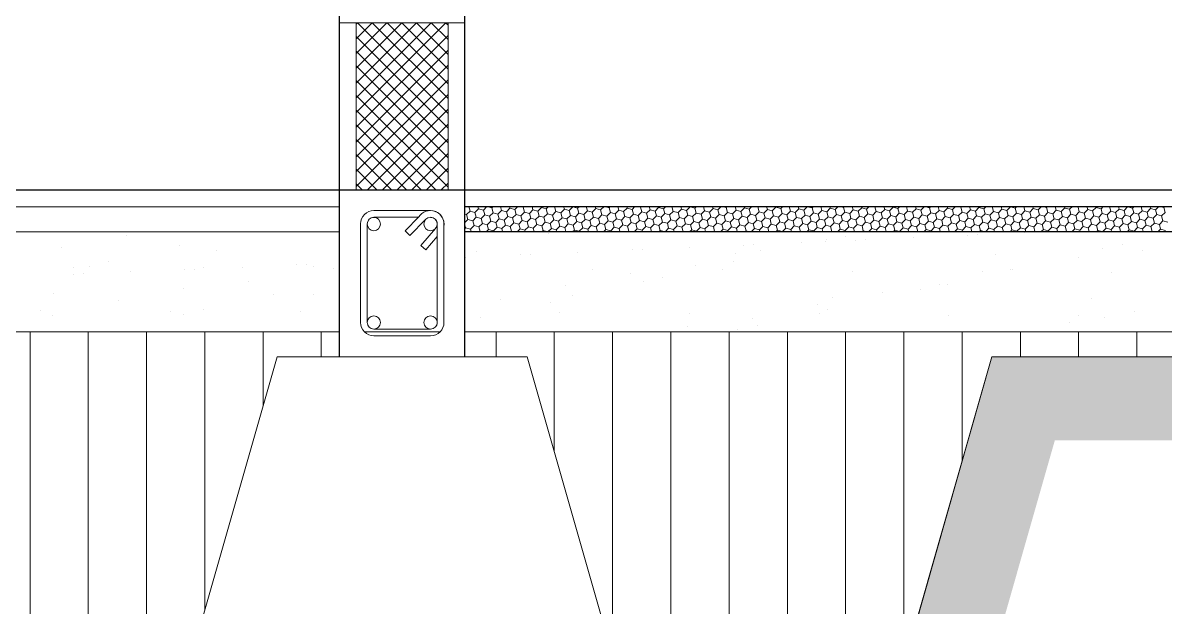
# Model space of a CAD drawing. Header units: millimetres. Extents: x -12161372 to 46643, y -9506984 to 15358.
# Drawn here: x 34246.6 to 34383.6, y 4135.6 to 4205.6 of the extents above; entities that cross this region are included whole.
import ezdxf

# ---------------------------------------------------------------- set-up
doc = ezdxf.new("R2010")
doc.units = ezdxf.units.MM
for name, color, linetype, lineweight in [('as', 7, 'Continuous', 0), ('bata', 249, 'Continuous', 9), ('detail balok', 7, 'Continuous', 9), ('dinding', 110, 'Continuous', 9), ('pondasi', 7, 'Continuous', 13)]:
    doc.layers.add(name, color=color, linetype=linetype, lineweight=lineweight)
doc.layers.add('NOITHAT', color=21, linetype='Continuous')
doc.layers.add('sloof', color=7, linetype='Continuous')

# ---------------------------------------------------------------- blocks, each defined once
blk = doc.blocks.new('*U171')
h = blk.add_hatch()
h.set_pattern_fill('ANSI37', color=256, scale=10)
h.set_pattern_definition([(45, (0, -112.2057), (-0.88388348, 0.88388348), []), (135, (0, -112.2057), (-0.88388348, -0.88388348), [])])
h.paths.add_polyline_path([(-12037.03, 6544.72), (-12026.03, 6544.72), (-12026.03, 6564.72), (-12037.03, 6564.72)])
at = {"layer": 'bata'}
blk.add_lwpolyline([(-12037.03, 6544.72), (-12037.03, 6564.72), (-12026.03, 6564.72), (-12026.03, 6544.72)], close=True, dxfattribs=at)
at = {"layer": 'dinding'}
blk.add_lwpolyline([(-12039.03, 6544.72), (-12039.03, 6564.72), (-12024.03, 6564.72), (-12024.03, 6544.72)], close=True, dxfattribs=at)

msp = doc.modelspace()

# ---------------------------------------------------------------- hatches: boundary and pattern name
at = {"layer": 'pondasi', "ltscale": 10}
h = msp.add_hatch(dxfattribs=at)
h.set_pattern_fill('AR-PARQ1', color=256, scale=0.07)
h.set_pattern_definition([(90, (0, 1661.965), (-21.336, 21.336), [21.336, -21.336]), (90, (3.556, 1661.965), (-21.336, 21.336), [21.336, -21.336]), (90, (7.112, 1661.965), (-21.336, 21.336), [21.336, -21.336]), (90, (10.668, 1661.965), (-21.336, 21.336), [21.336, -21.336]), (90, (14.224, 1661.965), (-21.336, 21.336), [21.336, -21.336]), (90, (17.78, 1661.965), (-21.336, 21.336), [21.336, -21.336]), (90, (21.336, 1661.965), (-21.336, 21.336), [21.336, -21.336]), (0, (0, 1683.3), (21.336, -21.336), [21.336, -21.336]), (0, (0, 1686.857), (21.336, -21.336), [21.336, -21.336]), (0, (0, 1690.413), (21.336, -21.336), [21.336, -21.336]), (0, (0, 1693.969), (21.336, -21.336), [21.336, -21.336]), (0, (0, 1697.525), (21.336, -21.336), [21.336, -21.336]), (0, (0, 1701.08), (21.336, -21.336), [21.336, -21.336]), (0, (0, 1704.637), (21.336, -21.336), [21.336, -21.336])])
h.paths.add_polyline_path([(33999.66, 4075.56), (33999.66, 4065.56), (34059.703, 4065.56), (34085.417, 4155.56), (34213.826, 4155.56), (34239.54, 4065.56), (34344.626, 4065.56), (34370.34, 4155.56), (34513.903, 4155.56), (34539.617, 4065.56), (34644.703, 4065.56), (34670.417, 4155.56), (34813.903, 4155.56), (34839.617, 4065.56), (34944.703, 4065.56), (34970.417, 4155.56), (35098.903, 4155.56), (35124.617, 4065.56), (35229.703, 4065.56), (35263.589, 4185.56), (35253.589, 4185.56), (35222.16, 4075.56), (35132.16, 4075.56), (35106.446, 4165.56), (34962.874, 4165.56), (34937.16, 4075.56), (34847.16, 4075.56), (34821.446, 4165.56), (34662.874, 4165.56), (34637.16, 4075.56), (34547.16, 4075.56), (34521.446, 4165.56), (34362.797, 4165.56), (34337.083, 4075.56), (34247.083, 4075.56), (34221.369, 4165.56), (34077.874, 4165.56), (34052.16, 4075.56)])
h.paths.add_polyline_path([(33932.137, 4180.641), (33932.056, 4180.56), (33932.16, 4180.56)])
h = msp.add_hatch(dxfattribs=at)
h.set_pattern_fill('ANSI31', color=256, scale=2.2, angle=45)
h.set_pattern_definition([(90, (0, 1661.965), (-6.985, 9e-16), [])])
h.paths.add_polyline_path([(35132.16, 4075.56), (35132.16, 4095.56), (35142.16, 4095.56), (35162.16, 4165.56), (35169.66, 4165.56), (35169.66, 4168.56), (34899.66, 4168.56), (34899.66, 4165.56), (34907.16, 4165.56), (34927.16, 4095.56), (34937.16, 4095.56), (34937.16, 4075.56), (34962.874, 4165.56), (35106.446, 4165.56)])
h.paths.add_polyline_path([(35248.732, 4168.56), (35184.66, 4168.56), (35184.66, 4165.56), (35192.16, 4165.56), (35212.16, 4095.56), (35222.16, 4095.56), (35222.16, 4075.56)])
h.paths.add_polyline_path([(34847.16, 4075.56), (34847.16, 4095.56), (34857.16, 4095.56), (34877.16, 4165.56), (34884.66, 4165.56), (34884.66, 4168.56), (34599.66, 4168.56), (34599.66, 4165.56), (34607.16, 4165.56), (34627.16, 4095.56), (34637.16, 4095.56), (34637.16, 4075.56), (34662.874, 4165.56), (34821.446, 4165.56)])
h.paths.add_polyline_path([(34299.583, 4168.56), (34299.583, 4165.56), (34307.083, 4165.56), (34327.083, 4095.56), (34337.083, 4095.56), (34337.083, 4075.56), (34362.797, 4165.56), (34521.446, 4165.56), (34547.16, 4075.56), (34547.16, 4095.56), (34557.16, 4095.56), (34577.16, 4165.56), (34584.66, 4165.56), (34584.66, 4168.56)])
h.paths.add_polyline_path([(34247.083, 4075.56), (34247.083, 4095.56), (34257.083, 4095.56), (34277.083, 4165.56), (34284.583, 4165.56), (34284.583, 4168.56), (34014.66, 4168.56), (34014.66, 4165.56), (34022.16, 4165.56), (34042.16, 4095.56), (34052.16, 4095.56), (34052.16, 4075.56), (34077.874, 4165.56), (34221.369, 4165.56)])

# ---------------------------------------------------------------- linework, layer by layer
at = {"layer": 'as', "ltscale": 10}
for p, q in [((34294.066, 4182.304), (34292.431, 4180.662)), ((34294.897, 4182.004), (34292.998, 4180.097)), ((34292.431, 4180.662), (34292.998, 4180.097)), ((34296.072, 4180.918), (34294.321, 4178.875)), ((34294.928, 4178.354), (34294.321, 4178.875)), ((34296.291, 4179.945), (34294.928, 4178.354)), ((34277.083, 4165.56), (34257.083, 4095.56)), ((34277.083, 4165.56), (34307.083, 4165.56)), ((34307.083, 4165.56), (34327.083, 4095.56)), ((34362.797, 4165.56), (34337.083, 4075.56))]:
    msp.add_line(p, q, dxfattribs=at)
msp.add_lwpolyline([(34286.083, 4185.56), (34284.583, 4185.56), (34284.583, 4165.56), (34299.583, 4165.56), (34299.583, 4185.56), (34298.083, 4185.56)], dxfattribs=at)
msp.add_lwpolyline([(34295.491, 4183.068), (34288.691, 4183.068, 0.4142136), (34287.091, 4181.468), (34287.091, 4169.668, 0.4142136), (34288.691, 4168.068), (34295.491, 4168.068, 0.4142136), (34297.091, 4169.668), (34297.091, 4181.468, 0.4142136)], format="xyb", close=True, dxfattribs=at)
msp.add_lwpolyline([(34294.031, 4182.268), (34288.691, 4182.268, 0.4142136), (34287.891, 4181.468), (34287.891, 4169.668, 0.4142136), (34288.691, 4168.868), (34295.491, 4168.868, 0.4142136), (34296.291, 4169.668), (34296.291, 4181.468, 0.4142136), (34295.491, 4182.268)], format="xyb", dxfattribs=at)
for centre in [(34288.683, 4181.46), (34295.483, 4181.46), (34295.483, 4181.46), (34288.683, 4169.66), (34295.483, 4169.66)]:
    msp.add_circle(centre, 0.8, dxfattribs=at)
msp.add_arc((34295.46, 4181.414), 1.653, 350.61438, 147.43804, dxfattribs=at)
at = {"layer": 'detail balok', "ltscale": 10}
for p, q in [((34167.169, 4185.56), (34286.083, 4185.56)), ((34167.169, 4185.521), (36929.482, 4185.521)), ((34298.083, 4185.56), (34586.16, 4185.56)), ((34167.169, 4183.521), (34284.583, 4183.521)), ((34299.583, 4183.56), (34584.66, 4183.56)), ((34299.583, 4183.521), (34584.66, 4183.521)), ((34167.169, 4180.521), (34284.583, 4180.521)), ((34299.583, 4180.56), (34584.66, 4180.56)), ((34299.583, 4180.521), (34584.66, 4180.521)), ((34014.66, 4168.56), (34284.583, 4168.56)), ((34287.537, 4168.56), (34296.645, 4168.56)), ((34299.583, 4168.56), (34584.66, 4168.56))]:
    msp.add_line(p, q, dxfattribs=at)
at = {"layer": 'NOITHAT', "ltscale": 10}
for p, q in [((34284.583, 4165.56), (34284.583, 4985.56)), ((34299.583, 4165.56), (34299.583, 4985.56))]:
    msp.add_line(p, q, dxfattribs=at)
at = {"layer": 'pondasi', "ltscale": 10}
for p, q in [((34299.8, 4182.585), (34300.227, 4183.011)), ((34300.226, 4183.011), (34300.079, 4183.56)), ((34300.809, 4182.855), (34300.227, 4183.011)), ((34300.809, 4182.855), (34301.236, 4183.282)), ((34300.965, 4182.272), (34300.809, 4182.855)), ((34301.236, 4183.281), (34301.161, 4183.56)), ((34301.819, 4183.125), (34301.236, 4183.281)), ((34301.975, 4182.543), (34301.818, 4183.125)), ((34301.819, 4183.125), (34302.245, 4183.552)), ((34302.245, 4183.552), (34302.243, 4183.56)), ((34302.828, 4183.396), (34302.245, 4183.552)), ((34302.557, 4182.387), (34302.984, 4182.813)), ((34302.828, 4183.396), (34302.992, 4183.56)), ((34302.984, 4182.813), (34302.828, 4183.396)), ((34303.567, 4182.657), (34302.984, 4182.813)), ((34303.567, 4182.657), (34303.993, 4183.084)), ((34303.993, 4183.083), (34303.865, 4183.56)), ((34304.576, 4182.927), (34303.993, 4183.083)), ((34304.576, 4182.927), (34305.002, 4183.354)), ((34304.732, 4182.345), (34304.576, 4182.927)), ((34305.002, 4183.354), (34304.947, 4183.56)), ((34305.585, 4183.198), (34305.002, 4183.354)), ((34305.585, 4183.198), (34305.947, 4183.56)), ((34305.741, 4182.615), (34305.585, 4183.198)), ((34306.594, 4183.468), (34306.253, 4183.56)), ((34306.324, 4182.459), (34306.75, 4182.886)), ((34306.594, 4183.468), (34306.686, 4183.56)), ((34306.75, 4182.885), (34306.594, 4183.468)), ((34307.333, 4182.729), (34306.751, 4182.885)), ((34307.333, 4182.729), (34307.76, 4183.156)), ((34307.489, 4182.147), (34307.333, 4182.729)), ((34307.76, 4183.156), (34307.651, 4183.56)), ((34308.342, 4183), (34307.76, 4183.156)), ((34308.342, 4183), (34308.769, 4183.426)), ((34308.499, 4182.417), (34308.342, 4183)), ((34308.769, 4183.426), (34308.733, 4183.56)), ((34309.352, 4183.27), (34308.769, 4183.426)), ((34309.352, 4183.27), (34309.641, 4183.56)), ((34309.508, 4182.687), (34309.352, 4183.27)), ((34310.091, 4182.531), (34310.517, 4182.958)), ((34310.361, 4183.541), (34310.29, 4183.56)), ((34310.361, 4183.541), (34310.38, 4183.56)), ((34310.517, 4182.958), (34310.361, 4183.541)), ((34311.1, 4182.802), (34310.517, 4182.958)), ((34311.1, 4182.802), (34311.526, 4183.228)), ((34311.256, 4182.219), (34311.1, 4182.802)), ((34311.526, 4183.228), (34311.438, 4183.56)), ((34312.109, 4183.072), (34311.526, 4183.228)), ((34312.109, 4183.072), (34312.536, 4183.499)), ((34312.265, 4182.49), (34312.109, 4183.072)), ((34312.536, 4183.499), (34312.519, 4183.56)), ((34313.118, 4183.343), (34312.536, 4183.499)), ((34312.848, 4182.334), (34313.274, 4182.76)), ((34313.118, 4183.343), (34313.335, 4183.56)), ((34313.274, 4182.76), (34313.118, 4183.343)), ((34313.857, 4182.604), (34313.274, 4182.76)), ((34313.857, 4182.604), (34314.284, 4183.031)), ((34314.284, 4183.03), (34314.142, 4183.56)), ((34314.866, 4182.874), (34314.284, 4183.03)), ((34314.866, 4182.874), (34315.293, 4183.301)), ((34315.022, 4182.292), (34314.866, 4182.874)), ((34315.293, 4183.301), (34315.224, 4183.56)), ((34315.876, 4183.145), (34315.293, 4183.301)), ((34315.876, 4183.145), (34316.29, 4183.56)), ((34316.032, 4182.562), (34315.876, 4183.145)), ((34316.885, 4183.415), (34316.346, 4183.56)), ((34316.614, 4182.406), (34317.041, 4182.833)), ((34316.885, 4183.415), (34317.029, 4183.56)), ((34317.041, 4182.832), (34316.885, 4183.415)), ((34317.624, 4182.676), (34317.041, 4182.832)), ((34317.624, 4182.676), (34318.05, 4183.103)), ((34318.05, 4183.103), (34317.928, 4183.56)), ((34318.633, 4182.947), (34318.05, 4183.103)), ((34318.633, 4182.947), (34319.06, 4183.373)), ((34318.789, 4182.364), (34318.633, 4182.947)), ((34319.059, 4183.373), (34319.01, 4183.56)), ((34319.642, 4183.217), (34319.06, 4183.373)), ((34319.642, 4183.217), (34319.985, 4183.56)), ((34319.798, 4182.634), (34319.642, 4183.217)), ((34320.381, 4182.478), (34320.808, 4182.905)), ((34320.652, 4183.488), (34320.383, 4183.56)), ((34320.651, 4183.488), (34320.723, 4183.56)), ((34320.808, 4182.905), (34320.651, 4183.488)), ((34321.39, 4182.749), (34320.808, 4182.905)), ((34321.39, 4182.749), (34321.817, 4183.175)), ((34321.546, 4182.166), (34321.39, 4182.749)), ((34321.817, 4183.175), (34321.714, 4183.56)), ((34322.4, 4183.019), (34321.817, 4183.175)), ((34322.4, 4183.019), (34322.826, 4183.446)), ((34322.556, 4182.436), (34322.4, 4183.019)), ((34322.826, 4183.446), (34322.796, 4183.56)), ((34323.409, 4183.29), (34322.826, 4183.446)), ((34323.409, 4183.29), (34323.679, 4183.56)), ((34323.565, 4182.707), (34323.409, 4183.29)), ((34324.148, 4182.551), (34324.574, 4182.977)), ((34324.574, 4182.977), (34324.418, 4183.56)), ((34325.157, 4182.821), (34324.574, 4182.977)), ((34325.157, 4182.821), (34325.583, 4183.248)), ((34325.313, 4182.239), (34325.157, 4182.821)), ((34325.583, 4183.248), (34325.5, 4183.56)), ((34326.166, 4183.092), (34325.584, 4183.248)), ((34326.166, 4183.092), (34326.593, 4183.518)), ((34326.322, 4182.509), (34326.166, 4183.092)), ((34326.593, 4183.518), (34326.582, 4183.56)), ((34327.175, 4183.362), (34326.593, 4183.518)), ((34326.905, 4182.353), (34327.332, 4182.779)), ((34327.175, 4183.362), (34327.373, 4183.56)), ((34327.331, 4182.779), (34327.175, 4183.362)), ((34327.914, 4182.623), (34327.332, 4182.779)), ((34327.914, 4182.623), (34328.341, 4183.05)), ((34328.341, 4183.05), (34328.204, 4183.56)), ((34328.924, 4182.894), (34328.341, 4183.05)), ((34329.08, 4182.311), (34328.923, 4182.894)), ((34328.924, 4182.894), (34329.35, 4183.32)), ((34329.35, 4183.32), (34329.286, 4183.56)), ((34329.933, 4183.164), (34329.35, 4183.32)), ((34329.933, 4183.164), (34330.328, 4183.56)), ((34330.089, 4182.581), (34329.933, 4183.164)), ((34330.942, 4183.435), (34330.475, 4183.56)), ((34330.672, 4182.425), (34331.098, 4182.852)), ((34330.942, 4183.435), (34331.067, 4183.56)), ((34331.098, 4182.852), (34330.942, 4183.435)), ((34331.681, 4182.696), (34331.098, 4182.852)), ((34331.681, 4182.696), (34332.107, 4183.122)), ((34332.107, 4183.122), (34331.99, 4183.56)), ((34332.69, 4182.966), (34332.107, 4183.122)), ((34332.69, 4182.966), (34333.117, 4183.393)), ((34332.846, 4182.383), (34332.69, 4182.966)), ((34333.117, 4183.393), (34333.072, 4183.56)), ((34333.699, 4183.237), (34333.117, 4183.393)), ((34333.699, 4183.237), (34334.022, 4183.56)), ((34333.855, 4182.654), (34333.699, 4183.237)), ((34334.438, 4182.498), (34334.865, 4182.924)), ((34334.709, 4183.507), (34334.512, 4183.56)), ((34334.709, 4183.507), (34334.761, 4183.56)), ((34334.865, 4182.924), (34334.709, 4183.507)), ((34335.448, 4182.768), (34334.865, 4182.924)), ((34335.447, 4182.768), (34335.874, 4183.195)), ((34335.604, 4182.185), (34335.447, 4182.768)), ((34335.874, 4183.195), (34335.776, 4183.56)), ((34336.457, 4183.039), (34335.874, 4183.195)), ((34336.457, 4183.039), (34336.883, 4183.465)), ((34336.613, 4182.456), (34336.457, 4183.039)), ((34336.883, 4183.465), (34336.858, 4183.56)), ((34337.466, 4183.309), (34336.883, 4183.465)), ((34337.196, 4182.3), (34337.622, 4182.726)), ((34337.466, 4183.309), (34337.716, 4183.56)), ((34337.622, 4182.726), (34337.466, 4183.309)), ((34338.205, 4182.57), (34337.622, 4182.726)), ((34338.205, 4182.57), (34338.631, 4182.997)), ((34338.631, 4182.997), (34338.48, 4183.56)), ((34339.214, 4182.841), (34338.631, 4182.997)), ((34339.214, 4182.841), (34339.641, 4183.267)), ((34339.37, 4182.258), (34339.214, 4182.841)), ((34339.641, 4183.267), (34339.562, 4183.56)), ((34340.223, 4183.111), (34339.641, 4183.267)), ((34340.223, 4183.111), (34340.65, 4183.538)), ((34340.379, 4182.528), (34340.223, 4183.111)), ((34340.65, 4183.538), (34340.644, 4183.56)), ((34341.233, 4183.381), (34340.65, 4183.538)), ((34340.962, 4182.372), (34341.389, 4182.799)), ((34341.389, 4182.799), (34341.232, 4183.381)), ((34341.233, 4183.382), (34341.411, 4183.56)), ((34341.971, 4182.643), (34341.389, 4182.799)), ((34341.971, 4182.643), (34342.398, 4183.069)), ((34342.398, 4183.069), (34342.266, 4183.56)), ((34342.981, 4182.913), (34342.398, 4183.069)), ((34342.981, 4182.913), (34343.407, 4183.34)), ((34343.137, 4182.33), (34342.981, 4182.913)), ((34343.407, 4183.34), (34343.348, 4183.56)), ((34343.99, 4183.184), (34343.407, 4183.34)), ((34343.99, 4183.184), (34344.366, 4183.56)), ((34344.146, 4182.601), (34343.99, 4183.184)), ((34344.999, 4183.454), (34344.605, 4183.56)), ((34344.729, 4182.445), (34345.155, 4182.871)), ((34344.999, 4183.454), (34345.105, 4183.56)), ((34345.155, 4182.871), (34344.999, 4183.454)), ((34345.738, 4182.715), (34345.155, 4182.871)), ((34345.738, 4182.715), (34346.165, 4183.142)), ((34345.894, 4182.132), (34345.738, 4182.715)), ((34346.164, 4183.142), (34346.052, 4183.56)), ((34346.747, 4182.986), (34346.165, 4183.142)), ((34346.747, 4182.986), (34347.174, 4183.412)), ((34346.903, 4182.403), (34346.747, 4182.986)), ((34347.174, 4183.412), (34347.134, 4183.56)), ((34347.757, 4183.256), (34347.174, 4183.412)), ((34347.913, 4182.673), (34347.756, 4183.256)), ((34347.757, 4183.256), (34348.06, 4183.56)), ((34348.495, 4182.517), (34348.922, 4182.944)), ((34348.766, 4183.526), (34348.642, 4183.56)), ((34348.766, 4183.527), (34348.799, 4183.56)), ((34348.922, 4182.944), (34348.766, 4183.526)), ((34349.505, 4182.788), (34348.922, 4182.944)), ((34349.505, 4182.788), (34349.931, 4183.214)), ((34349.661, 4182.205), (34349.505, 4182.788)), ((34349.931, 4183.214), (34349.839, 4183.56)), ((34350.514, 4183.058), (34349.931, 4183.214)), ((34350.514, 4183.058), (34350.94, 4183.485)), ((34350.67, 4182.475), (34350.514, 4183.058)), ((34350.94, 4183.485), (34350.92, 4183.56)), ((34351.523, 4183.328), (34350.94, 4183.485)), ((34351.253, 4182.319), (34351.679, 4182.746)), ((34351.523, 4183.329), (34351.754, 4183.56)), ((34351.679, 4182.746), (34351.523, 4183.328)), ((34352.262, 4182.59), (34351.679, 4182.746)), ((34352.262, 4182.59), (34352.688, 4183.016)), ((34352.688, 4183.016), (34352.543, 4183.56)), ((34353.271, 4182.86), (34352.689, 4183.016)), ((34353.271, 4182.86), (34353.698, 4183.287)), ((34353.427, 4182.277), (34353.271, 4182.86)), ((34353.698, 4183.287), (34353.625, 4183.56)), ((34354.281, 4183.13), (34353.698, 4183.287)), ((34354.28, 4183.131), (34354.707, 4183.557)), ((34354.437, 4182.548), (34354.28, 4183.13)), ((34354.707, 4183.557), (34354.706, 4183.56)), ((34355.29, 4183.401), (34354.707, 4183.557)), ((34355.019, 4182.392), (34355.446, 4182.818)), ((34355.29, 4183.401), (34355.448, 4183.56)), ((34355.446, 4182.818), (34355.29, 4183.401)), ((34356.029, 4182.662), (34355.446, 4182.818)), ((34356.029, 4182.662), (34356.455, 4183.089)), ((34356.455, 4183.089), (34356.329, 4183.56)), ((34357.038, 4182.932), (34356.455, 4183.089)), ((34357.038, 4182.933), (34357.464, 4183.359)), ((34357.194, 4182.35), (34357.038, 4182.932)), ((34357.464, 4183.359), (34357.411, 4183.56)), ((34358.047, 4183.203), (34357.464, 4183.359)), ((34358.047, 4183.203), (34358.404, 4183.56)), ((34358.203, 4182.62), (34358.047, 4183.203)), ((34359.056, 4183.473), (34358.734, 4183.56)), ((34358.786, 4182.464), (34359.212, 4182.891)), ((34359.056, 4183.473), (34359.142, 4183.56)), ((34359.212, 4182.891), (34359.056, 4183.473)), ((34359.795, 4182.735), (34359.212, 4182.891)), ((34359.795, 4182.735), (34360.222, 4183.161)), ((34359.951, 4182.152), (34359.795, 4182.735)), ((34360.222, 4183.161), (34360.115, 4183.56)), ((34360.804, 4183.005), (34360.222, 4183.161)), ((34360.804, 4183.005), (34361.231, 4183.432)), ((34360.96, 4182.422), (34360.804, 4183.005)), ((34361.231, 4183.432), (34361.197, 4183.56)), ((34361.814, 4183.275), (34361.231, 4183.432)), ((34361.814, 4183.276), (34362.098, 4183.56)), ((34361.97, 4182.693), (34361.814, 4183.275)), ((34362.552, 4182.537), (34362.979, 4182.963)), ((34362.823, 4183.546), (34362.771, 4183.56)), ((34362.823, 4183.546), (34362.837, 4183.56)), ((34362.979, 4182.963), (34362.823, 4183.546)), ((34363.562, 4182.807), (34362.979, 4182.963)), ((34363.562, 4182.807), (34363.988, 4183.234)), ((34363.718, 4182.224), (34363.562, 4182.807)), ((34363.988, 4183.234), (34363.901, 4183.56)), ((34364.571, 4183.077), (34363.988, 4183.234)), ((34364.571, 4183.078), (34364.998, 4183.504)), ((34364.727, 4182.495), (34364.571, 4183.077)), ((34364.997, 4183.504), (34364.983, 4183.56)), ((34365.58, 4183.348), (34364.998, 4183.504)), ((34365.31, 4182.339), (34365.736, 4182.765)), ((34365.58, 4183.348), (34365.792, 4183.56)), ((34365.736, 4182.765), (34365.58, 4183.348)), ((34366.319, 4182.609), (34365.736, 4182.765)), ((34366.319, 4182.609), (34366.746, 4183.036)), ((34366.746, 4183.036), (34366.605, 4183.56)), ((34367.328, 4182.879), (34366.746, 4183.036)), ((34367.328, 4182.88), (34367.755, 4183.306)), ((34367.484, 4182.297), (34367.328, 4182.879)), ((34367.755, 4183.306), (34367.687, 4183.56)), ((34368.338, 4183.15), (34367.755, 4183.306)), ((34368.338, 4183.15), (34368.747, 4183.56)), ((34368.494, 4182.567), (34368.338, 4183.15)), ((34369.347, 4183.42), (34368.827, 4183.56)), ((34369.076, 4182.411), (34369.503, 4182.838)), ((34369.347, 4183.42), (34369.486, 4183.56)), ((34369.503, 4182.838), (34369.347, 4183.42)), ((34370.086, 4182.681), (34369.503, 4182.838)), ((34370.086, 4182.682), (34370.512, 4183.108)), ((34370.512, 4183.108), (34370.391, 4183.56)), ((34371.095, 4182.952), (34370.512, 4183.108)), ((34371.095, 4182.952), (34371.521, 4183.379)), ((34371.251, 4182.369), (34371.095, 4182.952)), ((34371.521, 4183.378), (34371.473, 4183.56)), ((34372.104, 4183.222), (34371.522, 4183.378)), ((34372.104, 4183.222), (34372.441, 4183.56)), ((34372.26, 4182.64), (34372.104, 4183.222)), ((34372.843, 4182.484), (34373.27, 4182.91)), ((34373.113, 4183.493), (34372.864, 4183.56)), ((34373.113, 4183.493), (34373.18, 4183.56)), ((34373.269, 4182.91), (34373.113, 4183.493)), ((34373.852, 4182.754), (34373.27, 4182.91)), ((34373.852, 4182.754), (34374.279, 4183.181)), ((34374.008, 4182.171), (34373.852, 4182.754)), ((34374.279, 4183.181), (34374.177, 4183.56)), ((34374.862, 4183.024), (34374.279, 4183.181)), ((34375.018, 4182.442), (34374.861, 4183.024)), ((34374.862, 4183.024), (34375.288, 4183.451)), ((34375.288, 4183.451), (34375.259, 4183.56)), ((34375.871, 4183.295), (34375.288, 4183.451)), ((34375.871, 4183.295), (34376.135, 4183.56)), ((34376.027, 4182.712), (34375.871, 4183.295)), ((34376.61, 4182.556), (34377.036, 4182.983)), ((34377.036, 4182.983), (34376.881, 4183.56)), ((34377.619, 4182.826), (34377.036, 4182.983)), ((34377.619, 4182.827), (34378.045, 4183.253)), ((34377.775, 4182.244), (34377.619, 4182.826)), ((34378.045, 4183.253), (34377.963, 4183.56)), ((34378.628, 4183.097), (34378.045, 4183.253)), ((34378.628, 4183.097), (34379.055, 4183.524)), ((34378.784, 4182.514), (34378.628, 4183.097)), ((34379.055, 4183.523), (34379.045, 4183.56)), ((34379.637, 4183.367), (34379.055, 4183.523)), ((34379.367, 4182.358), (34379.794, 4182.785)), ((34379.637, 4183.367), (34379.83, 4183.56)), ((34379.793, 4182.785), (34379.637, 4183.367)), ((34380.376, 4182.628), (34379.794, 4182.785)), ((34380.376, 4182.629), (34380.803, 4183.055)), ((34380.803, 4183.055), (34380.667, 4183.56)), ((34381.386, 4182.899), (34380.803, 4183.055)), ((34381.385, 4182.899), (34381.812, 4183.326)), ((34381.542, 4182.316), (34381.385, 4182.899)), ((34381.812, 4183.325), (34381.749, 4183.56)), ((34382.395, 4183.169), (34381.812, 4183.325)), ((34382.395, 4183.169), (34382.785, 4183.56)), ((34382.551, 4182.587), (34382.395, 4183.169)), ((34383.404, 4183.44), (34382.957, 4183.56)), ((34383.134, 4182.431), (34383.56, 4182.857)), ((34383.404, 4183.44), (34383.524, 4183.56)), ((34383.56, 4182.857), (34383.404, 4183.44)), ((34299.8, 4182.584), (34299.583, 4182.643)), ((34299.583, 4181.629), (34299.956, 4182.002)), ((34299.686, 4180.992), (34299.583, 4181.375)), ((34299.956, 4182.002), (34299.8, 4182.584)), ((34300.539, 4181.846), (34299.956, 4182.002)), ((34300.539, 4181.846), (34300.965, 4182.272)), ((34300.695, 4181.263), (34300.539, 4181.846)), ((34301.548, 4182.116), (34300.965, 4182.272)), ((34301.278, 4181.107), (34301.704, 4181.533)), ((34301.548, 4182.116), (34301.975, 4182.543)), ((34301.704, 4181.533), (34301.548, 4182.116)), ((34302.287, 4181.377), (34301.704, 4181.533)), ((34302.557, 4182.386), (34301.975, 4182.543)), ((34302.287, 4181.377), (34302.713, 4181.804)), ((34302.443, 4180.794), (34302.287, 4181.377)), ((34302.713, 4181.804), (34302.557, 4182.386)), ((34303.296, 4181.648), (34302.714, 4181.804)), ((34303.296, 4181.648), (34303.723, 4182.074)), ((34303.452, 4181.065), (34303.296, 4181.648)), ((34303.723, 4182.074), (34303.567, 4182.657)), ((34304.305, 4181.918), (34303.723, 4182.074)), ((34304.305, 4181.918), (34304.732, 4182.345)), ((34304.461, 4181.335), (34304.305, 4181.918)), ((34305.315, 4182.188), (34304.732, 4182.345)), ((34305.044, 4181.179), (34305.471, 4181.606)), ((34305.315, 4182.189), (34305.741, 4182.615)), ((34305.471, 4181.606), (34305.315, 4182.188)), ((34306.054, 4181.45), (34305.471, 4181.606)), ((34306.324, 4182.459), (34305.741, 4182.615)), ((34306.053, 4181.45), (34306.48, 4181.876)), ((34306.21, 4180.867), (34306.053, 4181.45)), ((34306.48, 4181.876), (34306.324, 4182.459)), ((34307.063, 4181.72), (34306.48, 4181.876)), ((34307.063, 4181.72), (34307.489, 4182.147)), ((34307.219, 4181.137), (34307.063, 4181.72)), ((34308.072, 4181.991), (34307.489, 4182.147)), ((34307.802, 4180.981), (34308.228, 4181.408)), ((34308.072, 4181.991), (34308.499, 4182.417)), ((34308.228, 4181.408), (34308.072, 4181.991)), ((34308.811, 4181.252), (34308.228, 4181.408)), ((34309.081, 4182.261), (34308.499, 4182.417)), ((34308.811, 4181.252), (34309.237, 4181.678)), ((34309.081, 4182.261), (34309.508, 4182.688)), ((34309.237, 4181.678), (34309.081, 4182.261)), ((34309.82, 4181.522), (34309.237, 4181.678)), ((34310.091, 4182.531), (34309.508, 4182.687)), ((34309.82, 4181.522), (34310.247, 4181.949)), ((34309.976, 4180.939), (34309.82, 4181.522)), ((34310.247, 4181.949), (34310.09, 4182.531)), ((34310.829, 4181.793), (34310.247, 4181.949)), ((34310.829, 4181.793), (34311.256, 4182.219)), ((34310.985, 4181.21), (34310.829, 4181.793)), ((34311.839, 4182.063), (34311.256, 4182.219)), ((34311.568, 4181.054), (34311.995, 4181.48)), ((34311.839, 4182.063), (34312.265, 4182.49)), ((34311.995, 4181.48), (34311.839, 4182.063)), ((34312.577, 4181.324), (34311.995, 4181.48)), ((34312.848, 4182.333), (34312.265, 4182.49)), ((34312.577, 4181.324), (34313.004, 4181.751)), ((34313.004, 4181.751), (34312.848, 4182.333)), ((34313.587, 4181.595), (34313.004, 4181.751)), ((34313.587, 4181.595), (34314.013, 4182.021)), ((34313.743, 4181.012), (34313.587, 4181.595)), ((34314.013, 4182.021), (34313.857, 4182.604)), ((34314.596, 4181.865), (34314.013, 4182.021)), ((34314.596, 4181.865), (34315.023, 4182.292)), ((34314.752, 4181.282), (34314.596, 4181.865)), ((34315.605, 4182.135), (34315.023, 4182.292)), ((34315.335, 4181.126), (34315.761, 4181.553)), ((34315.605, 4182.136), (34316.032, 4182.562)), ((34315.761, 4181.553), (34315.605, 4182.135)), ((34316.344, 4181.397), (34315.761, 4181.553)), ((34316.615, 4182.406), (34316.032, 4182.562)), ((34316.344, 4181.397), (34316.771, 4181.823)), ((34316.5, 4180.814), (34316.344, 4181.397)), ((34316.771, 4181.823), (34316.614, 4182.406)), ((34317.353, 4181.667), (34316.771, 4181.823)), ((34317.353, 4181.667), (34317.78, 4182.094)), ((34317.509, 4181.084), (34317.353, 4181.667)), ((34317.78, 4182.094), (34317.624, 4182.676)), ((34318.363, 4181.937), (34317.78, 4182.094)), ((34318.092, 4180.928), (34318.519, 4181.355)), ((34318.519, 4181.355), (34318.362, 4181.937)), ((34318.363, 4181.938), (34318.789, 4182.364)), ((34319.101, 4181.199), (34318.519, 4181.355)), ((34319.372, 4182.208), (34318.789, 4182.364)), ((34319.101, 4181.199), (34319.528, 4181.625)), ((34319.372, 4182.208), (34319.798, 4182.635)), ((34319.528, 4181.625), (34319.372, 4182.208)), ((34320.111, 4181.469), (34319.528, 4181.625)), ((34320.381, 4182.478), (34319.798, 4182.634)), ((34320.111, 4181.469), (34320.537, 4181.896)), ((34320.267, 4180.886), (34320.111, 4181.469)), ((34320.537, 4181.896), (34320.381, 4182.478)), ((34321.12, 4181.739), (34320.537, 4181.896)), ((34321.12, 4181.74), (34321.546, 4182.166)), ((34321.276, 4181.157), (34321.12, 4181.739)), ((34322.129, 4182.01), (34321.547, 4182.166)), ((34321.859, 4181.001), (34322.285, 4181.427)), ((34322.129, 4182.01), (34322.556, 4182.437)), ((34322.285, 4181.427), (34322.129, 4182.01)), ((34322.868, 4181.271), (34322.285, 4181.427)), ((34323.138, 4182.28), (34322.556, 4182.436)), ((34322.868, 4181.271), (34323.295, 4181.698)), ((34323.138, 4182.28), (34323.565, 4182.707)), ((34323.294, 4181.698), (34323.138, 4182.28)), ((34323.877, 4181.542), (34323.295, 4181.698)), ((34324.148, 4182.551), (34323.565, 4182.707)), ((34323.877, 4181.542), (34324.304, 4181.968)), ((34324.033, 4180.959), (34323.877, 4181.542)), ((34324.304, 4181.968), (34324.148, 4182.551)), ((34324.887, 4181.812), (34324.304, 4181.968)), ((34324.886, 4181.812), (34325.313, 4182.239)), ((34325.043, 4181.229), (34324.886, 4181.812)), ((34325.896, 4182.082), (34325.313, 4182.239)), ((34325.625, 4181.073), (34326.052, 4181.5)), ((34325.896, 4182.082), (34326.322, 4182.509)), ((34326.052, 4181.5), (34325.896, 4182.082)), ((34326.635, 4181.344), (34326.052, 4181.5)), ((34326.905, 4182.353), (34326.322, 4182.509)), ((34326.635, 4181.344), (34327.061, 4181.77)), ((34327.061, 4181.77), (34326.905, 4182.353)), ((34327.644, 4181.614), (34327.061, 4181.77)), ((34327.644, 4181.614), (34328.07, 4182.041)), ((34327.8, 4181.031), (34327.644, 4181.614)), ((34328.07, 4182.041), (34327.914, 4182.623)), ((34328.653, 4181.884), (34328.07, 4182.041)), ((34328.653, 4181.885), (34329.08, 4182.311)), ((34328.809, 4181.302), (34328.653, 4181.884)), ((34329.662, 4182.155), (34329.08, 4182.311)), ((34329.392, 4181.146), (34329.818, 4181.572)), ((34329.662, 4182.155), (34330.089, 4182.582)), ((34329.818, 4181.572), (34329.662, 4182.155)), ((34330.401, 4181.416), (34329.819, 4181.572)), ((34330.672, 4182.425), (34330.089, 4182.581)), ((34330.401, 4181.416), (34330.828, 4181.843)), ((34330.557, 4180.833), (34330.401, 4181.416)), ((34330.828, 4181.843), (34330.672, 4182.425)), ((34331.41, 4181.686), (34330.828, 4181.843)), ((34331.41, 4181.687), (34331.837, 4182.113)), ((34331.566, 4181.104), (34331.41, 4181.686)), ((34331.837, 4182.113), (34331.681, 4182.696)), ((34332.42, 4181.957), (34331.837, 4182.113)), ((34332.149, 4180.948), (34332.576, 4181.374)), ((34332.42, 4181.957), (34332.846, 4182.384)), ((34332.576, 4181.374), (34332.42, 4181.957)), ((34333.159, 4181.218), (34332.576, 4181.374)), ((34333.429, 4182.227), (34332.846, 4182.383)), ((34333.159, 4181.218), (34333.585, 4181.645)), ((34333.429, 4182.227), (34333.856, 4182.654)), ((34333.585, 4181.645), (34333.429, 4182.227)), ((34334.168, 4181.488), (34333.585, 4181.645)), ((34334.438, 4182.498), (34333.856, 4182.654)), ((34334.168, 4181.489), (34334.594, 4181.915)), ((34334.324, 4180.906), (34334.168, 4181.488)), ((34334.594, 4181.915), (34334.438, 4182.498)), ((34335.177, 4181.759), (34334.594, 4181.915)), ((34335.177, 4181.759), (34335.604, 4182.186)), ((34335.333, 4181.176), (34335.177, 4181.759)), ((34336.186, 4182.029), (34335.604, 4182.185)), ((34335.916, 4181.02), (34336.342, 4181.447)), ((34336.186, 4182.029), (34336.613, 4182.456)), ((34336.342, 4181.447), (34336.186, 4182.029)), ((34336.925, 4181.291), (34336.342, 4181.447)), ((34337.196, 4182.3), (34336.613, 4182.456)), ((34336.925, 4181.291), (34337.352, 4181.717)), ((34337.352, 4181.717), (34337.195, 4182.3)), ((34337.934, 4181.561), (34337.352, 4181.717)), ((34337.934, 4181.561), (34338.361, 4181.988)), ((34338.09, 4180.978), (34337.934, 4181.561)), ((34338.361, 4181.987), (34338.205, 4182.57)), ((34338.944, 4181.831), (34338.361, 4181.987)), ((34338.944, 4181.831), (34339.37, 4182.258)), ((34339.1, 4181.249), (34338.944, 4181.831)), ((34339.953, 4182.102), (34339.37, 4182.258)), ((34339.682, 4181.093), (34340.109, 4181.519)), ((34339.953, 4182.102), (34340.379, 4182.528)), ((34340.109, 4181.519), (34339.953, 4182.102)), ((34340.692, 4181.363), (34340.109, 4181.519)), ((34340.962, 4182.372), (34340.38, 4182.528)), ((34340.692, 4181.363), (34341.118, 4181.79)), ((34340.848, 4180.78), (34340.692, 4181.363)), ((34341.118, 4181.79), (34340.962, 4182.372)), ((34341.701, 4181.633), (34341.118, 4181.79)), ((34341.701, 4181.634), (34342.128, 4182.06)), ((34341.857, 4181.051), (34341.701, 4181.633)), ((34342.127, 4182.06), (34341.971, 4182.643)), ((34342.71, 4181.904), (34342.128, 4182.06)), ((34342.71, 4181.904), (34343.137, 4182.331)), ((34342.866, 4181.321), (34342.71, 4181.904)), ((34343.72, 4182.174), (34343.137, 4182.33)), ((34343.449, 4181.165), (34343.876, 4181.592)), ((34343.719, 4182.174), (34344.146, 4182.601)), ((34343.876, 4181.592), (34343.719, 4182.174)), ((34344.458, 4181.435), (34343.876, 4181.592)), ((34344.729, 4182.445), (34344.146, 4182.601)), ((34344.458, 4181.436), (34344.885, 4181.862)), ((34344.614, 4180.853), (34344.458, 4181.435)), ((34344.885, 4181.862), (34344.729, 4182.445)), ((34345.468, 4181.706), (34344.885, 4181.862)), ((34345.624, 4181.123), (34345.467, 4181.706)), ((34345.468, 4181.706), (34345.894, 4182.133)), ((34346.477, 4181.976), (34345.894, 4182.132)), ((34346.206, 4180.967), (34346.633, 4181.394)), ((34346.477, 4181.976), (34346.903, 4182.403)), ((34346.633, 4181.394), (34346.477, 4181.976)), ((34347.216, 4181.237), (34346.633, 4181.394)), ((34347.486, 4182.247), (34346.903, 4182.403)), ((34347.216, 4181.238), (34347.642, 4181.664)), ((34347.486, 4182.247), (34347.913, 4182.673)), ((34347.642, 4181.664), (34347.486, 4182.247)), ((34348.225, 4181.508), (34347.642, 4181.664)), ((34348.495, 4182.517), (34347.913, 4182.673)), ((34348.225, 4181.508), (34348.651, 4181.935)), ((34348.381, 4180.925), (34348.225, 4181.508)), ((34348.651, 4181.934), (34348.495, 4182.517)), ((34349.234, 4181.778), (34348.652, 4181.934)), ((34349.234, 4181.778), (34349.661, 4182.205)), ((34349.39, 4181.196), (34349.234, 4181.778)), ((34350.243, 4182.049), (34349.661, 4182.205)), ((34349.973, 4181.04), (34350.4, 4181.466)), ((34350.243, 4182.049), (34350.67, 4182.475)), ((34350.399, 4181.466), (34350.243, 4182.049)), ((34350.982, 4181.31), (34350.4, 4181.466)), ((34351.253, 4182.319), (34350.67, 4182.475)), ((34350.982, 4181.31), (34351.409, 4181.737)), ((34351.409, 4181.736), (34351.253, 4182.319)), ((34351.992, 4181.58), (34351.409, 4181.736)), ((34352.148, 4180.998), (34351.991, 4181.58)), ((34351.992, 4181.58), (34352.418, 4182.007)), ((34352.418, 4182.007), (34352.262, 4182.59)), ((34353.001, 4181.851), (34352.418, 4182.007)), ((34353.001, 4181.851), (34353.427, 4182.277)), ((34353.157, 4181.268), (34353.001, 4181.851)), ((34354.01, 4182.121), (34353.427, 4182.277)), ((34353.74, 4181.112), (34354.166, 4181.539)), ((34354.01, 4182.121), (34354.437, 4182.548)), ((34354.166, 4181.539), (34354.01, 4182.121)), ((34354.749, 4181.382), (34354.166, 4181.539)), ((34355.019, 4182.392), (34354.437, 4182.548)), ((34354.749, 4181.382), (34355.175, 4181.809)), ((34354.905, 4180.8), (34354.749, 4181.382)), ((34355.175, 4181.809), (34355.019, 4182.392)), ((34355.758, 4181.653), (34355.175, 4181.809)), ((34355.758, 4181.653), (34356.185, 4182.079)), ((34355.914, 4181.07), (34355.758, 4181.653)), ((34356.185, 4182.079), (34356.028, 4182.662)), ((34356.767, 4181.923), (34356.185, 4182.079)), ((34356.767, 4181.923), (34357.194, 4182.35)), ((34356.923, 4181.341), (34356.767, 4181.923)), ((34357.777, 4182.194), (34357.194, 4182.35)), ((34357.506, 4181.185), (34357.933, 4181.611)), ((34357.777, 4182.194), (34358.203, 4182.62)), ((34357.933, 4181.611), (34357.777, 4182.194)), ((34358.516, 4181.455), (34357.933, 4181.611)), ((34358.786, 4182.464), (34358.203, 4182.62)), ((34358.515, 4181.455), (34358.942, 4181.882)), ((34358.672, 4180.872), (34358.515, 4181.455)), ((34358.942, 4181.881), (34358.786, 4182.464)), ((34359.525, 4181.725), (34358.942, 4181.881)), ((34359.525, 4181.725), (34359.951, 4182.152)), ((34359.681, 4181.143), (34359.525, 4181.725)), ((34360.534, 4181.996), (34359.951, 4182.152)), ((34360.264, 4180.987), (34360.69, 4181.413)), ((34360.534, 4181.996), (34360.961, 4182.422)), ((34360.69, 4181.413), (34360.534, 4181.996)), ((34361.273, 4181.257), (34360.69, 4181.413)), ((34361.543, 4182.266), (34360.961, 4182.422)), ((34361.273, 4181.257), (34361.699, 4181.684)), ((34361.543, 4182.266), (34361.97, 4182.693)), ((34361.699, 4181.683), (34361.543, 4182.266)), ((34362.282, 4181.527), (34361.699, 4181.683)), ((34362.553, 4182.537), (34361.97, 4182.693)), ((34362.282, 4181.527), (34362.709, 4181.954)), ((34362.438, 4180.945), (34362.282, 4181.527)), ((34362.709, 4181.954), (34362.552, 4182.537)), ((34363.291, 4181.798), (34362.709, 4181.954)), ((34363.291, 4181.798), (34363.718, 4182.224)), ((34363.447, 4181.215), (34363.291, 4181.798)), ((34364.301, 4182.068), (34363.718, 4182.224)), ((34364.03, 4181.059), (34364.457, 4181.486)), ((34364.457, 4181.485), (34364.3, 4182.068)), ((34364.301, 4182.068), (34364.727, 4182.495)), ((34365.039, 4181.329), (34364.457, 4181.485)), ((34365.31, 4182.339), (34364.727, 4182.495)), ((34365.039, 4181.329), (34365.466, 4181.756)), ((34365.466, 4181.756), (34365.31, 4182.339)), ((34366.049, 4181.6), (34365.466, 4181.756)), ((34366.049, 4181.6), (34366.475, 4182.026)), ((34366.205, 4181.017), (34366.049, 4181.6)), ((34366.475, 4182.026), (34366.319, 4182.609)), ((34367.058, 4181.87), (34366.475, 4182.026)), ((34367.058, 4181.87), (34367.484, 4182.297)), ((34367.214, 4181.288), (34367.058, 4181.87)), ((34368.067, 4182.141), (34367.485, 4182.297)), ((34367.797, 4181.131), (34368.223, 4181.558)), ((34368.067, 4182.141), (34368.494, 4182.567)), ((34368.223, 4181.558), (34368.067, 4182.141)), ((34368.806, 4181.402), (34368.223, 4181.558)), ((34369.076, 4182.411), (34368.494, 4182.567)), ((34368.806, 4181.402), (34369.233, 4181.828)), ((34368.962, 4180.819), (34368.806, 4181.402)), ((34369.232, 4181.828), (34369.076, 4182.411)), ((34369.815, 4181.672), (34369.233, 4181.828)), ((34369.815, 4181.672), (34370.242, 4182.099)), ((34369.971, 4181.09), (34369.815, 4181.672)), ((34370.242, 4182.099), (34370.086, 4182.681)), ((34370.825, 4181.943), (34370.242, 4182.099)), ((34370.554, 4180.934), (34370.981, 4181.36)), ((34370.824, 4181.943), (34371.251, 4182.369)), ((34370.981, 4181.36), (34370.824, 4181.943)), ((34371.563, 4181.204), (34370.981, 4181.36)), ((34371.834, 4182.213), (34371.251, 4182.369)), ((34371.563, 4181.204), (34371.99, 4181.631)), ((34371.834, 4182.213), (34372.26, 4182.64)), ((34371.99, 4181.63), (34371.834, 4182.213)), ((34372.573, 4181.474), (34371.99, 4181.63)), ((34372.843, 4182.484), (34372.26, 4182.64)), ((34372.573, 4181.474), (34372.999, 4181.901)), ((34372.729, 4180.892), (34372.573, 4181.474)), ((34372.999, 4181.901), (34372.843, 4182.484)), ((34373.582, 4181.745), (34372.999, 4181.901)), ((34373.582, 4181.745), (34374.008, 4182.171)), ((34373.738, 4181.162), (34373.582, 4181.745)), ((34374.591, 4182.015), (34374.008, 4182.171)), ((34374.321, 4181.006), (34374.747, 4181.433)), ((34374.591, 4182.015), (34375.018, 4182.442)), ((34374.747, 4181.432), (34374.591, 4182.015)), ((34375.33, 4181.276), (34374.747, 4181.432)), ((34375.6, 4182.286), (34375.018, 4182.442)), ((34375.33, 4181.276), (34375.756, 4181.703)), ((34375.6, 4182.286), (34376.027, 4182.712)), ((34375.756, 4181.703), (34375.6, 4182.286)), ((34376.339, 4181.547), (34375.757, 4181.703)), ((34376.61, 4182.556), (34376.027, 4182.712)), ((34376.339, 4181.547), (34376.766, 4181.973)), ((34376.495, 4180.964), (34376.339, 4181.547)), ((34376.766, 4181.973), (34376.61, 4182.556)), ((34377.348, 4181.817), (34376.766, 4181.973)), ((34377.348, 4181.817), (34377.775, 4182.244)), ((34377.504, 4181.234), (34377.348, 4181.817)), ((34378.358, 4182.088), (34377.775, 4182.244)), ((34378.087, 4181.078), (34378.514, 4181.505)), ((34378.358, 4182.088), (34378.784, 4182.514)), ((34378.514, 4181.505), (34378.358, 4182.088)), ((34379.097, 4181.349), (34378.514, 4181.505)), ((34379.367, 4182.358), (34378.784, 4182.514)), ((34379.253, 4180.766), (34379.096, 4181.349)), ((34379.097, 4181.349), (34379.523, 4181.775)), ((34379.523, 4181.775), (34379.367, 4182.358)), ((34380.106, 4181.619), (34379.523, 4181.775)), ((34380.106, 4181.619), (34380.532, 4182.046)), ((34380.262, 4181.036), (34380.106, 4181.619)), ((34380.532, 4182.046), (34380.376, 4182.628)), ((34381.115, 4181.89), (34380.532, 4182.046)), ((34381.115, 4181.89), (34381.542, 4182.316)), ((34381.271, 4181.307), (34381.115, 4181.89)), ((34382.124, 4182.16), (34381.542, 4182.316)), ((34381.854, 4181.151), (34382.28, 4181.577)), ((34382.124, 4182.16), (34382.551, 4182.587)), ((34382.28, 4181.577), (34382.124, 4182.16)), ((34382.863, 4181.421), (34382.28, 4181.577)), ((34383.134, 4182.43), (34382.551, 4182.587)), ((34382.863, 4181.421), (34383.29, 4181.848)), ((34383.019, 4180.839), (34382.863, 4181.421)), ((34383.29, 4181.848), (34383.133, 4182.43)), ((34383.872, 4181.692), (34383.29, 4181.848)), ((34259.067, 4180.068), (34259.067, 4180.068)), ((34299.583, 4180.89), (34299.686, 4180.993)), ((34300.268, 4180.836), (34299.686, 4180.992)), ((34300.268, 4180.836), (34300.695, 4181.263)), ((34300.342, 4180.56), (34300.268, 4180.836)), ((34301.278, 4181.107), (34300.695, 4181.263)), ((34301.424, 4180.56), (34301.278, 4181.107)), ((34302.208, 4180.56), (34302.443, 4180.795)), ((34303.026, 4180.638), (34302.443, 4180.794)), ((34303.026, 4180.638), (34303.452, 4181.065)), ((34303.047, 4180.56), (34303.026, 4180.638)), ((34304.035, 4180.909), (34303.452, 4181.065)), ((34304.035, 4180.909), (34304.462, 4181.335)), ((34304.128, 4180.56), (34304.035, 4180.909)), ((34305.044, 4181.179), (34304.462, 4181.335)), ((34304.889, 4180.495), (34304.889, 4180.495)), ((34305.2, 4180.597), (34305.044, 4181.179)), ((34305.163, 4180.56), (34305.2, 4180.597)), ((34305.338, 4180.56), (34305.2, 4180.597)), ((34305.902, 4180.56), (34306.21, 4180.867)), ((34306.792, 4180.711), (34306.21, 4180.867)), ((34306.792, 4180.711), (34307.219, 4181.137)), ((34306.833, 4180.56), (34306.792, 4180.711)), ((34307.802, 4180.981), (34307.219, 4181.137)), ((34307.914, 4180.56), (34307.802, 4180.981)), ((34308.967, 4180.669), (34308.811, 4181.252)), ((34308.858, 4180.56), (34308.967, 4180.669)), ((34309.375, 4180.56), (34308.967, 4180.669)), ((34309.596, 4180.56), (34309.976, 4180.94)), ((34309.679, 4180.354), (34309.679, 4180.354)), ((34310.559, 4180.783), (34309.976, 4180.939)), ((34310.559, 4180.783), (34310.985, 4181.21)), ((34310.619, 4180.56), (34310.559, 4180.783)), ((34311.568, 4181.054), (34310.986, 4181.21)), ((34311.7, 4180.56), (34311.568, 4181.054)), ((34312.552, 4180.56), (34312.734, 4180.742)), ((34312.733, 4180.741), (34312.577, 4181.324)), ((34313.316, 4180.585), (34312.734, 4180.741)), ((34313.316, 4180.585), (34313.743, 4181.012)), ((34313.323, 4180.56), (34313.316, 4180.585)), ((34314.326, 4180.856), (34313.743, 4181.012)), ((34314.405, 4180.56), (34314.325, 4180.856)), ((34314.326, 4180.856), (34314.752, 4181.282)), ((34315.335, 4181.126), (34314.752, 4181.282)), ((34315.487, 4180.56), (34315.335, 4181.126)), ((34316.246, 4180.56), (34316.5, 4180.814)), ((34317.083, 4180.658), (34316.5, 4180.814)), ((34317.083, 4180.658), (34317.509, 4181.084)), ((34317.109, 4180.56), (34317.083, 4180.658)), ((34318.092, 4180.928), (34317.509, 4181.084)), ((34318.191, 4180.56), (34318.092, 4180.928)), ((34319.257, 4180.616), (34319.101, 4181.199)), ((34319.201, 4180.56), (34319.258, 4180.616)), ((34319.468, 4180.56), (34319.258, 4180.616)), ((34319.94, 4180.56), (34320.267, 4180.886)), ((34320.85, 4180.73), (34320.267, 4180.886)), ((34320.849, 4180.73), (34321.276, 4181.157)), ((34320.895, 4180.56), (34320.849, 4180.73)), ((34321.859, 4181.001), (34321.276, 4181.157)), ((34321.977, 4180.56), (34321.859, 4181.001)), ((34323.024, 4180.688), (34322.868, 4181.271)), ((34322.895, 4180.56), (34323.024, 4180.689)), ((34323.505, 4180.56), (34323.024, 4180.688)), ((34323.634, 4180.56), (34324.033, 4180.959)), ((34324.616, 4180.803), (34324.033, 4180.959)), ((34324.616, 4180.803), (34325.043, 4181.229)), ((34324.681, 4180.56), (34324.616, 4180.803)), ((34325.625, 4181.073), (34325.043, 4181.229)), ((34325.763, 4180.56), (34325.625, 4181.073)), ((34326.589, 4180.56), (34326.791, 4180.761)), ((34326.791, 4180.761), (34326.635, 4181.344)), ((34327.373, 4180.605), (34326.791, 4180.761)), ((34327.373, 4180.605), (34327.8, 4181.031)), ((34327.385, 4180.56), (34327.373, 4180.605)), ((34328.383, 4180.875), (34327.8, 4181.031)), ((34328.383, 4180.875), (34328.809, 4181.302)), ((34328.467, 4180.56), (34328.383, 4180.875)), ((34329.392, 4181.146), (34328.809, 4181.302)), ((34329.548, 4180.563), (34329.392, 4181.146)), ((34329.545, 4180.56), (34329.548, 4180.563)), ((34329.56, 4180.56), (34329.548, 4180.563)), ((34330.284, 4180.56), (34330.557, 4180.833)), ((34331.14, 4180.677), (34330.557, 4180.833)), ((34331.14, 4180.677), (34331.567, 4181.104)), ((34331.171, 4180.56), (34331.14, 4180.677)), ((34332.149, 4180.948), (34331.567, 4181.104)), ((34332.253, 4180.56), (34332.149, 4180.948)), ((34333.315, 4180.635), (34333.158, 4181.218)), ((34333.239, 4180.56), (34333.315, 4180.635)), ((34333.597, 4180.56), (34333.315, 4180.635)), ((34333.978, 4180.56), (34334.324, 4180.906)), ((34334.907, 4180.75), (34334.324, 4180.906)), ((34334.907, 4180.75), (34335.333, 4181.176)), ((34334.957, 4180.56), (34334.907, 4180.75)), ((34335.916, 4181.02), (34335.333, 4181.176)), ((34336.039, 4180.56), (34335.916, 4181.02)), ((34337.081, 4180.708), (34336.925, 4181.291)), ((34336.933, 4180.56), (34337.081, 4180.708)), ((34337.634, 4180.56), (34337.081, 4180.708)), ((34337.672, 4180.56), (34338.091, 4180.978)), ((34338.673, 4180.822), (34338.091, 4180.978)), ((34338.673, 4180.822), (34339.1, 4181.249)), ((34338.743, 4180.56), (34338.673, 4180.822)), ((34339.683, 4181.093), (34339.1, 4181.249)), ((34339.825, 4180.56), (34339.682, 4181.093)), ((34340.627, 4180.56), (34340.848, 4180.78)), ((34341.431, 4180.624), (34340.848, 4180.78)), ((34341.448, 4180.56), (34341.43, 4180.624)), ((34341.431, 4180.624), (34341.857, 4181.051)), ((34342.44, 4180.895), (34341.857, 4181.051)), ((34342.44, 4180.895), (34342.866, 4181.321)), ((34342.529, 4180.56), (34342.44, 4180.895)), ((34343.449, 4181.165), (34342.866, 4181.321)), ((34343.605, 4180.582), (34343.449, 4181.165)), ((34343.582, 4180.56), (34343.605, 4180.582)), ((34343.69, 4180.56), (34343.605, 4180.582)), ((34344.321, 4180.56), (34344.614, 4180.853)), ((34345.197, 4180.697), (34344.614, 4180.853)), ((34345.197, 4180.697), (34345.624, 4181.123)), ((34345.234, 4180.56), (34345.197, 4180.697)), ((34346.206, 4180.967), (34345.624, 4181.123)), ((34346.315, 4180.56), (34346.206, 4180.967)), ((34347.372, 4180.655), (34347.216, 4181.237)), ((34347.277, 4180.56), (34347.372, 4180.655)), ((34347.727, 4180.56), (34347.372, 4180.655)), ((34348.015, 4180.56), (34348.381, 4180.925)), ((34348.964, 4180.769), (34348.381, 4180.925)), ((34348.964, 4180.769), (34349.39, 4181.196)), ((34349.02, 4180.56), (34348.964, 4180.769)), ((34349.973, 4181.039), (34349.39, 4181.196)), ((34350.101, 4180.56), (34349.973, 4181.039)), ((34350.971, 4180.56), (34351.138, 4180.727)), ((34351.138, 4180.727), (34350.982, 4181.31)), ((34351.721, 4180.571), (34351.138, 4180.727)), ((34351.721, 4180.571), (34352.148, 4180.998)), ((34351.724, 4180.56), (34351.721, 4180.571)), ((34352.73, 4180.842), (34352.148, 4180.998)), ((34352.73, 4180.842), (34353.157, 4181.268)), ((34352.806, 4180.56), (34352.73, 4180.842)), ((34353.74, 4181.112), (34353.157, 4181.268)), ((34353.888, 4180.56), (34353.74, 4181.112)), ((34354.665, 4180.56), (34354.905, 4180.8)), ((34355.488, 4180.644), (34354.905, 4180.8)), ((34355.488, 4180.644), (34355.914, 4181.07)), ((34355.51, 4180.56), (34355.488, 4180.644)), ((34356.497, 4180.914), (34355.914, 4181.07)), ((34356.497, 4180.914), (34356.923, 4181.341)), ((34356.592, 4180.56), (34356.497, 4180.914)), ((34357.506, 4181.184), (34356.924, 4181.341)), ((34357.662, 4180.602), (34357.506, 4181.184)), ((34357.62, 4180.56), (34357.662, 4180.602)), ((34357.819, 4180.56), (34357.662, 4180.602)), ((34358.359, 4180.56), (34358.672, 4180.872)), ((34359.254, 4180.716), (34358.672, 4180.872)), ((34359.254, 4180.716), (34359.681, 4181.143)), ((34359.296, 4180.56), (34359.254, 4180.716)), ((34360.264, 4180.986), (34359.681, 4181.143)), ((34359.857, 4180.105), (34359.857, 4180.105)), ((34360.378, 4180.56), (34360.263, 4180.986)), ((34361.062, 4180.158), (34361.062, 4180.158)), ((34361.429, 4180.674), (34361.273, 4181.257)), ((34361.314, 4180.56), (34361.429, 4180.674)), ((34361.856, 4180.56), (34361.429, 4180.674)), ((34362.053, 4180.56), (34362.438, 4180.945)), ((34363.021, 4180.788), (34362.438, 4180.945)), ((34363.021, 4180.789), (34363.447, 4181.215)), ((34363.082, 4180.56), (34363.021, 4180.788)), ((34364.03, 4181.059), (34363.447, 4181.215)), ((34364.164, 4180.56), (34364.03, 4181.059)), ((34365.008, 4180.56), (34365.196, 4180.747)), ((34365.195, 4180.747), (34365.039, 4181.329)), ((34365.778, 4180.591), (34365.196, 4180.747)), ((34365.778, 4180.591), (34366.205, 4181.017)), ((34365.786, 4180.56), (34365.778, 4180.591)), ((34366.788, 4180.861), (34366.205, 4181.017)), ((34366.752, 4180.406), (34366.752, 4180.406)), ((34366.787, 4180.861), (34367.214, 4181.288)), ((34366.868, 4180.56), (34366.787, 4180.861)), ((34367.797, 4181.131), (34367.214, 4181.288)), ((34367.95, 4180.56), (34367.797, 4181.131)), ((34368.703, 4180.56), (34368.962, 4180.819)), ((34369.545, 4180.663), (34368.962, 4180.819)), ((34369.545, 4180.663), (34369.971, 4181.09)), ((34369.572, 4180.56), (34369.545, 4180.663)), ((34370.554, 4180.933), (34369.971, 4181.09)), ((34370.654, 4180.56), (34370.554, 4180.933)), ((34371.719, 4180.621), (34371.563, 4181.204)), ((34371.658, 4180.56), (34371.719, 4180.621)), ((34371.949, 4180.56), (34371.72, 4180.621)), ((34372.397, 4180.56), (34372.729, 4180.892)), ((34373.311, 4180.735), (34372.729, 4180.892)), ((34373.311, 4180.736), (34373.738, 4181.162)), ((34373.358, 4180.56), (34373.311, 4180.735)), ((34374.321, 4181.006), (34373.738, 4181.162)), ((34374.44, 4180.56), (34374.321, 4181.006)), ((34375.486, 4180.694), (34375.33, 4181.276)), ((34375.352, 4180.56), (34375.486, 4180.694)), ((34375.986, 4180.56), (34375.486, 4180.694)), ((34376.091, 4180.56), (34376.495, 4180.964)), ((34377.078, 4180.808), (34376.495, 4180.964)), ((34377.078, 4180.808), (34377.505, 4181.235)), ((34377.144, 4180.56), (34377.078, 4180.808)), ((34378.087, 4181.078), (34377.505, 4181.234)), ((34378.226, 4180.56), (34378.087, 4181.078)), ((34379.046, 4180.56), (34379.253, 4180.766)), ((34379.835, 4180.61), (34379.253, 4180.766)), ((34379.835, 4180.61), (34380.262, 4181.037)), ((34379.849, 4180.56), (34379.835, 4180.61)), ((34380.845, 4180.88), (34380.262, 4181.036)), ((34380.845, 4180.88), (34381.271, 4181.307)), ((34380.93, 4180.56), (34380.845, 4180.88)), ((34381.854, 4181.151), (34381.271, 4181.307)), ((34382.01, 4180.568), (34381.854, 4181.151)), ((34382.001, 4180.56), (34382.01, 4180.568)), ((34382.042, 4180.56), (34382.01, 4180.568)), ((34382.74, 4180.56), (34383.019, 4180.839)), ((34383.602, 4180.682), (34383.019, 4180.839)), ((34251.253, 4178.654), (34251.253, 4178.654)), ((34265.397, 4178.831), (34265.397, 4178.831)), ((34326.541, 4178.651), (34326.541, 4178.651)), ((34333.05, 4178.935), (34333.05, 4178.935)), ((34334.255, 4178.988), (34334.255, 4178.988)), ((34339.945, 4179.236), (34339.945, 4179.236)), ((34342.889, 4179.422), (34342.889, 4179.422)), ((34342.915, 4179.651), (34342.915, 4179.651)), ((34345.245, 4179.944), (34345.245, 4179.944)), ((34346.453, 4179.52), (34346.453, 4179.52)), ((34347.659, 4179.573), (34347.659, 4179.573)), ((34353.348, 4179.821), (34353.348, 4179.821)), ((34378.455, 4179.012), (34378.455, 4179.012)), ((34269.837, 4178.277), (34269.837, 4178.277)), ((34299.734, 4177.48), (34299.734, 4177.48)), ((34300.949, 4178.122), (34300.949, 4178.122)), ((34306.243, 4177.765), (34306.243, 4177.765)), ((34307.448, 4177.817), (34307.448, 4177.817)), ((34313.138, 4178.066), (34313.138, 4178.066)), ((34319.646, 4178.35), (34319.646, 4178.35)), ((34320.852, 4178.402), (34320.852, 4178.402)), ((34332.06, 4177.967), (34332.06, 4177.967)), ((34335.101, 4178.236), (34335.101, 4178.236)), ((34363.172, 4177.812), (34363.172, 4177.812)), ((34373.128, 4177.391), (34373.128, 4177.391)), ((34376.099, 4178.49), (34376.099, 4178.49)), ((34380.876, 4178.304), (34380.876, 4178.304)), ((34252.702, 4176.296), (34252.702, 4176.296)), ((34254.56, 4176.429), (34254.56, 4176.429)), ((34256.916, 4176.951), (34256.916, 4176.951)), ((34266.032, 4176.009), (34266.032, 4176.009)), ((34267.238, 4176.062), (34267.238, 4176.062)), ((34268.295, 4176.267), (34268.295, 4176.267)), ((34272.927, 4176.31), (34272.927, 4176.31)), ((34279.436, 4176.594), (34279.436, 4176.594)), ((34280.641, 4176.647), (34280.641, 4176.647)), ((34281.466, 4176.394), (34281.466, 4176.394)), ((34283.814, 4176.141), (34283.814, 4176.141)), ((34314.925, 4175.986), (34314.925, 4175.986)), ((34327.24, 4176.462), (34327.24, 4176.462)), ((34330.518, 4175.957), (34330.518, 4175.957)), ((34331.817, 4176.967), (34331.817, 4176.967)), ((34365.027, 4176.035), (34365.027, 4176.035)), ((34365.314, 4175.976), (34365.314, 4175.976)), ((34252.629, 4175.424), (34252.629, 4175.424)), ((34253.834, 4175.476), (34253.834, 4175.476)), ((34259.524, 4175.725), (34259.524, 4175.725)), ((34273.605, 4174.62), (34273.605, 4174.62)), ((34319.493, 4175.55), (34319.493, 4175.55)), ((34320.98, 4174.565), (34320.98, 4174.565)), ((34323.336, 4175.087), (34323.336, 4175.087)), ((34346.037, 4175.831), (34346.037, 4175.831)), ((34361.629, 4175.802), (34361.629, 4175.802)), ((34377.148, 4175.677), (34377.148, 4175.677)), ((34250.293, 4173.157), (34250.293, 4173.157)), ((34265.857, 4173.708), (34265.857, 4173.708)), ((34311.679, 4174.135), (34311.679, 4174.135)), ((34349.706, 4173.29), (34349.706, 4173.29)), ((34354.191, 4173.633), (34354.191, 4173.633)), ((34356.546, 4174.155), (34356.546, 4174.155)), ((34357.453, 4174.203), (34357.453, 4174.203)), ((34258.043, 4172.293), (34258.043, 4172.293)), ((34276.698, 4173.042), (34276.698, 4173.042)), ((34281.405, 4173.002), (34281.405, 4173.002)), ((34303.818, 4172.361), (34303.818, 4172.361)), ((34309.908, 4172.11), (34309.908, 4172.11)), ((34312.516, 4172.847), (34312.516, 4172.847)), ((34341.892, 4171.876), (34341.892, 4171.876)), ((34343.628, 4172.692), (34343.628, 4172.692)), ((34374.739, 4172.537), (34374.739, 4172.537)), ((34248.751, 4171.146), (34248.751, 4171.146)), ((34250.182, 4170.519), (34250.182, 4170.519)), ((34264.27, 4171.021), (34264.27, 4171.021)), ((34265.861, 4170.64), (34265.861, 4170.64)), ((34268.217, 4171.162), (34268.217, 4171.162)), ((34279.862, 4170.992), (34279.862, 4170.992)), ((34310.974, 4170.837), (34310.974, 4170.837)), ((34326.493, 4170.711), (34326.493, 4170.711)), ((34342.085, 4170.682), (34342.085, 4170.682)), ((34343.118, 4171.178), (34343.118, 4171.178)), ((34357.604, 4170.556), (34357.604, 4170.556)), ((34373.197, 4170.527), (34373.197, 4170.527)), ((34379.919, 4171.031), (34379.919, 4171.031)), ((34301.427, 4170.23), (34301.427, 4170.23)), ((34326.283, 4169.189), (34326.283, 4169.189)), ((34334.031, 4170.102), (34334.031, 4170.102)), ((34334.637, 4169.298), (34334.637, 4169.298)), ((34372.105, 4169.616), (34372.105, 4169.616)), ((34376.328, 4170.246), (34376.328, 4170.246)), ((34332.282, 4168.775), (34332.282, 4168.775))]:
    msp.add_line(p, q, dxfattribs=at)
msp.add_lwpolyline([(35253.589, 4185.56), (35222.16, 4075.56), (35132.16, 4075.56), (35106.446, 4165.56), (34962.874, 4165.56), (34937.16, 4075.56), (34847.16, 4075.56), (34821.446, 4165.56), (34662.874, 4165.56), (34637.16, 4075.56), (34547.16, 4075.56), (34521.446, 4165.56), (34362.797, 4165.56), (34337.083, 4075.56), (34247.083, 4075.56), (34221.369, 4165.56), (34077.874, 4165.56), (34052.16, 4075.56), (33999.66, 4075.56)], dxfattribs=at)

# ---------------------------------------------------------------- block references
at = {"layer": 'sloof'}
msp.add_blockref('*U171', (46323.609, -2359.157), dxfattribs=at)

doc.saveas('drawing.dxf')
